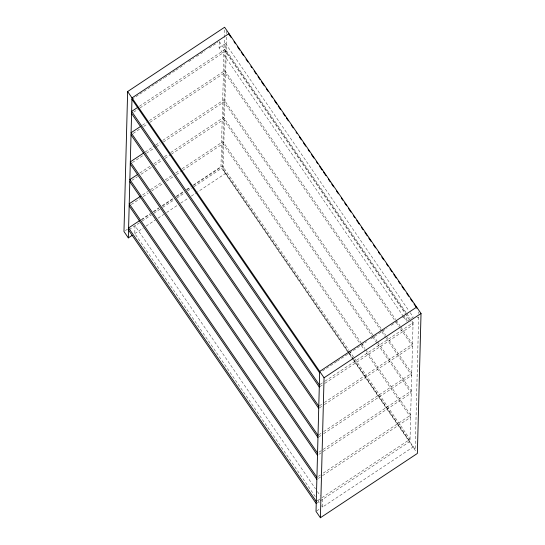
<?xml version="1.0" encoding="UTF-8"?>
<svg xmlns="http://www.w3.org/2000/svg" width="545" height="545" viewBox="0 0 545 545"><rect width="100%" height="100%" fill="white"/><g stroke="black" fill="none" stroke-linecap="round" stroke-linejoin="round"><path stroke-width="0.41" stroke-dasharray="2.73 2.04" d="M315.269 496.584L134.799 233.594L135.003 225.78L315.473 488.77M403.395 316.454L219.076 47.858L219.219 42.258M347.547 351.716L220.943 167.226L224.322 38.279M224.342 37.428L224.567 28.946M348.855 352.356L222.285 167.915L225.541 43.573L219.076 47.858M226.618 37.094L223.15 169.693L349.011 353.112M226.706 33.688L226.775 31.14M225.33 172.874L225.31 173.583L197.733 191.867M413.015 446.382L413.001 447.098L322.49 507.102L322.695 499.288M406.781 320.569L406.931 314.969M316.229 503.573L409.969 441.423L413.137 320.467M418.669 316.965L415.201 449.564L353.344 359.421M418.764 313.559L418.805 311.863M131.965 99.326L154.671 84.271M155.38 83.801L163.895 78.153M164.604 77.683L175.245 70.625M175.96 70.155L184.476 64.514M188.727 61.687L193.7 58.397M196.534 56.517L205.049 50.869M209.307 48.049L217.823 42.401M139.397 106.261L225.392 49.254L406.338 312.946M133.709 112.134L139.343 108.394M140.051 107.93L225.337 51.387L410.133 320.685M142.368 125.241L146.598 122.441M149.412 120.568L224.833 70.571L395.677 319.534M133.15 133.45L140.194 128.777M143.723 126.44L147.245 124.103M150.066 122.237L224.778 72.703L395.622 321.666M145.127 152.041L154.998 145.495M155.7 145.031L159.93 142.225M162.751 140.358L224.07 99.701L381.439 329.03M132.387 162.58L143.662 155.107M146.482 153.234L155.645 147.164M156.347 146.694L160.577 143.887M163.398 142.02L224.015 101.833L381.384 331.162M139.731 173.072L151.006 165.598M153.826 163.725L161.579 158.588M164.399 156.715L167.921 154.378M170.742 152.511L223.607 117.468L372.794 334.868M131.917 180.347L137.558 176.607M141.08 174.271L151.653 167.261M154.473 165.394L162.226 160.25M165.046 158.384L170.687 154.644M171.389 154.174L223.545 119.593L372.255 336.299M142.62 194.892L147.552 191.622M150.372 189.755L162.356 181.812M165.176 179.939L172.227 175.265M175.749 172.929L179.271 170.599M182.091 168.725L222.973 141.625L361.09 342.9M131.291 204.504L140.453 198.428M143.267 196.561L148.206 193.291M151.728 190.954L163.003 183.474M166.532 181.138L173.576 176.464M176.396 174.598L182.037 170.858M182.739 170.387L222.919 143.757L361.035 345.033M141.284 219.519L149.739 213.912M153.268 211.576L158.902 207.836M162.43 205.499L173.003 198.489M176.526 196.152L183.576 191.486M186.39 189.612L190.621 186.812M193.441 184.939L222.34 165.782L348.909 350.224M125.384 230.583L127.51 229.172M141.666 219.785L150.87 213.688M153.704 211.807L158.656 208.524M162.192 206.173L172.813 199.136M176.348 196.793L184.135 191.629M186.969 189.749L190.512 187.405M193.339 185.525L220.943 167.226M129.185 229.636L139.82 222.585M142.102 221.072L151.326 214.955M153.915 213.238L160.257 209.035M162.676 207.427L174.032 199.906M176.873 198.019L184.925 192.678M187.514 190.961L193.386 187.071M193.897 186.731L222.285 167.915M134.799 233.594L143.287 227.967M146.114 226.093L155.305 219.996M158.139 218.123L163.793 214.369M166.62 212.496L177.936 204.995M180.763 203.122L187.834 198.434M191.37 196.091L197.024 192.337M322.49 370.954L336.681 361.546M337.389 361.076L366.485 341.79M370.743 338.963L387.059 328.144M391.317 325.324L396.998 321.557M402.673 317.796L405.507 315.909M407.408 320.937L413.226 317.081L409.377 311.468M320.038 384.45L324.268 381.643M324.977 381.173L413.076 322.763L410.671 319.261M319.983 386.582L324.214 383.775M324.915 383.305L413.021 324.895L410.617 321.387M319.479 405.766L323.71 402.959M324.418 402.489L412.517 344.079L400.486 326.55M319.425 407.892L323.655 405.092M324.364 404.622L412.463 346.211L400.432 328.676M318.716 434.896L322.947 432.09M323.655 431.626L411.754 373.209L386.248 336.04M318.661 437.029L322.892 434.222M323.601 433.759L411.7 375.342L386.194 338.173M318.961 452.193L322.483 449.857M323.185 449.387L411.291 390.976L377.603 341.885M318.9 454.326L322.429 451.989M323.13 451.519L411.237 393.108L377.549 344.018M318.328 476.35L320.44 474.947M323.26 473.08L410.657 415.133L365.423 349.209M318.273 478.483L321.795 476.146M322.497 475.676L410.603 417.266L365.368 351.341M317.694 500.508L321.216 498.171M321.925 497.701L410.024 439.29L354.202 357.942M316.672 510.958L319.254 509.248M417.095 317.483L418.642 317.646M225.541 43.573L408.893 310.766M406.822 313.647L410.194 318.559M219.24 41.461L405.487 312.871M403.872 317.156L406.761 321.366M396.161 320.235L400.01 325.849M396.099 322.368L399.955 327.981M381.922 329.732L385.771 335.339M381.861 331.864L385.717 337.471M373.27 335.57L377.126 341.184M372.739 337.001L377.065 343.316M361.573 343.602L364.939 348.507M361.519 345.734L364.884 350.639M349.393 350.925L353.719 357.241M349.331 353.058L353.18 358.671M353.664 359.373L409.969 441.423M349.495 353.814L352.86 358.719M348.03 352.417L351.396 357.329M351.879 358.031L416.053 451.546M317.401 491.57L320.29 495.78M317.674 500.092L319.602 502.892M321.53 505.699L322.49 507.102"/><path stroke-width="0.82" d="M416.646 307.83L416.666 307.121L319.69 371.418L316.025 511.387L320.392 517.75L417.361 453.454L421.026 313.484L224.608 27.25L127.639 91.546L123.974 231.516L128.334 237.879L132.217 235.311M128.334 237.879L131.999 97.902L228.975 33.613L228.954 34.321M320.392 517.75L324.057 377.774L127.639 91.546M137.994 107.202L131.645 111.405L319.336 384.913M140.957 126.181L131.086 132.721L318.777 406.229M143.716 152.975L130.323 161.851L318.014 435.36M137.613 174.475L129.86 179.618L317.551 453.127M140.508 196.295L129.226 203.776L316.918 477.284M139.874 220.453L128.593 227.933L316.284 501.441M324.057 377.774L421.026 313.484M229.179 34.648L231.107 37.455M233.996 41.665L235.44 43.764M237.368 46.57L239.773 50.079M241.217 52.184L243.622 55.692M246.027 59.201L247.955 62.001M250.843 66.211L251.804 67.614M254.208 71.123L256.136 73.929M258.064 76.736L259.985 79.543M261.43 81.641L264.318 85.851M266.246 88.658L268.167 91.465M271.056 95.675L272.5 97.78M274.428 100.58L276.833 104.088M278.277 106.193L280.682 109.702M283.093 113.21L285.015 116.017M286.459 118.115L288.387 120.922M291.275 125.132L293.196 127.939M296.085 132.149L297.052 133.552M299.457 137.054L301.385 139.861M303.306 142.667L305.718 146.176M308.123 149.684L309.567 151.789M311.488 154.596L313.9 158.098M316.304 161.606L317.749 163.711M319.67 166.518L322.081 170.026M323.526 172.131L325.93 175.633M328.335 179.141L330.263 181.948M331.707 184.053L333.629 186.86M336.517 191.07L338.445 193.87M341.334 198.08L342.778 200.185M344.706 202.992L346.627 205.799M348.555 208.606L350.96 212.107M353.364 215.616L354.809 217.721M356.737 220.527L359.141 224.036M361.546 227.544L362.99 229.643M364.918 232.449L367.323 235.958M368.767 238.063L371.179 241.571M373.584 245.08L375.505 247.886M378.394 252.09L379.838 254.195M381.766 257.002L383.694 259.808M386.582 264.018L388.02 266.123M389.947 268.923L391.875 271.73M393.797 274.537L396.208 278.045M398.613 281.554L400.057 283.659M401.978 286.459L404.39 289.967M406.795 293.476L408.723 296.282M410.644 299.089L412.572 301.896M414.016 304.001L416.905 308.204M131.965 99.326L319.649 372.834M131.59 113.537L319.281 387.045M131.032 134.853L318.723 408.362M130.269 163.984L317.96 437.492M129.805 181.744L317.497 455.259M129.172 205.908L316.863 479.416M128.538 230.065L316.229 503.573"/></g></svg>
